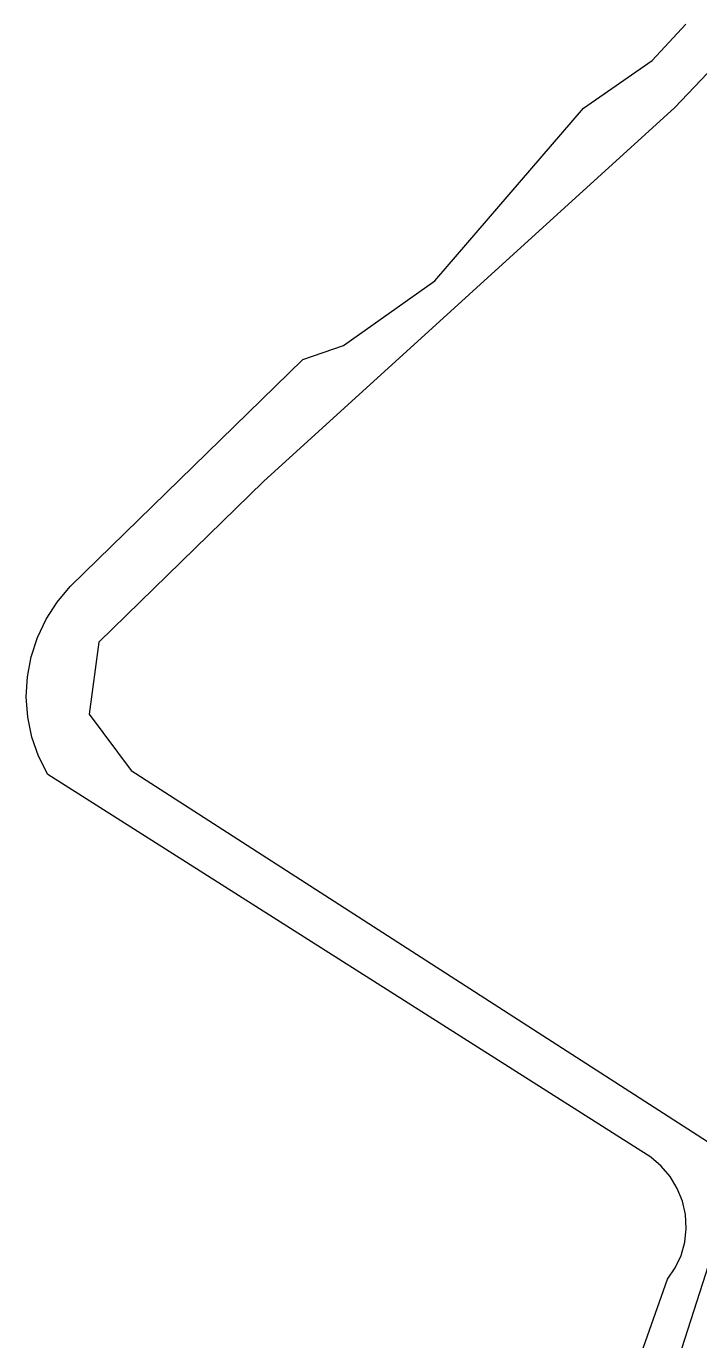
# Model space of a CAD drawing. Header units: inches. Extents: x 653559 to 669309, y 7245317 to 7256454.
# Drawn here: x 657241.3 to 657431.9, y 7251908.2 to 7252280.2 of the extents above; entities that cross this region are included whole.
import ezdxf

# ---------------------------------------------------------------- set-up
doc = ezdxf.new("R2010")
doc.units = ezdxf.units.IN
doc.header["$MEASUREMENT"] = 0
doc.layers.add('Agricola', color=3, linetype='Continuous')
doc.layers.add('Reserva', color=92, linetype='Continuous')

msp = doc.modelspace()

# ---------------------------------------------------------------- linework, layer by layer
at = {"layer": 'Agricola', "transparency": 33554613}
msp.add_lwpolyline([(657363.25, 7251756.89), (657422.78, 7251925.56), (657424.97, 7251928.79), (657426.6, 7251932.33), (657427.63, 7251936.09), (657428.05, 7251939.96), (657427.83, 7251943.85), (657426.98, 7251947.66), (657425.54, 7251951.27), (657423.52, 7251954.61), (657421, 7251957.57), (657418.02, 7251960.09), (657247.37, 7252068.44), (657244.79, 7252073.58), (657242.91, 7252079), (657241.74, 7252084.63), (657241.31, 7252090.36), (657241.62, 7252096.1), (657242.67, 7252101.74), (657244.44, 7252107.21), (657246.9, 7252112.4), (657250.01, 7252117.23), (657253.72, 7252121.62), (657319.6, 7252185.91), (657331.11, 7252189.88), (657356.9, 7252208.14), (657398.97, 7252256.96), (657418.42, 7252270.45), (657427.94, 7252280.77)], dxfattribs=at)
at = {"layer": 'Reserva', "transparency": 33554613}
msp.add_lwpolyline([(657436.47, 7251827.5), (657468.22, 7251934.4), (657511.61, 7251984.14), (657577.23, 7252073.04), (657607.92, 7252141.83), (657619.56, 7252187.34), (657632.26, 7252250.84), (657633.32, 7252340.8), (657626.97, 7252399), (657612.15, 7252430.75), (657595.22, 7252452.98), (657577.23, 7252464.62), (657557.12, 7252437.1), (657494.68, 7252376.78), (657460.81, 7252342.91), (657455.52, 7252322.8), (657447.05, 7252280.47), (657424.82, 7252257.19), (657308.41, 7252151.35), (657261.84, 7252105.85), (657259.06, 7252085.47), (657270.97, 7252069.6), (657443.61, 7251958.47), (657384.74, 7251775.25)], dxfattribs=at)

doc.saveas('drawing.dxf')
